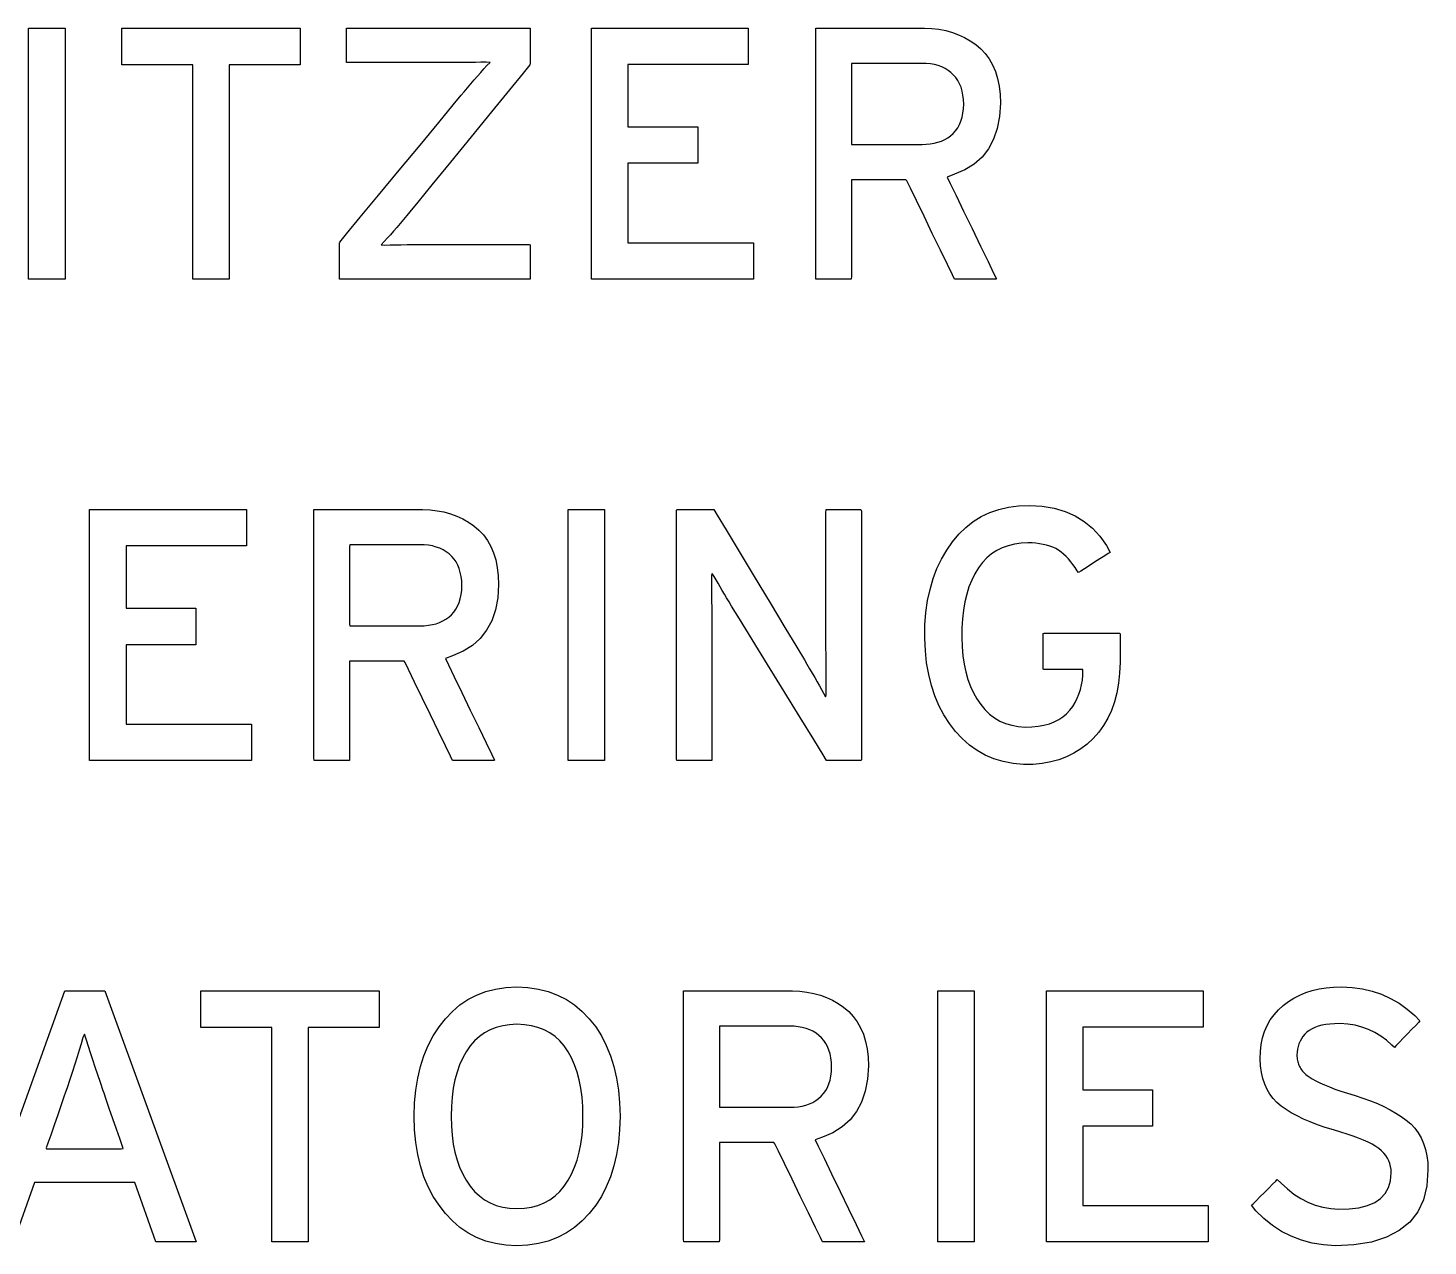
# Model space of a CAD drawing. Extents: x 1 to 47.7, y 0.2 to 33.5.
# Drawn here: x 24.571 to 25.176, y 3.434 to 3.961 of the extents above; entities that cross this region are included whole.
import ezdxf

# ---------------------------------------------------------------- set-up
doc = ezdxf.new("R2010")
doc.units = 0
doc.header["$MEASUREMENT"] = 0
doc.layers.add('6_0____DWG', color=7, linetype='CONTINUOUS')

msp = doc.modelspace()

# ---------------------------------------------------------------- linework, layer by layer
at = {"layer": '6_0____DWG'}
for points in [[(24.57115, 3.85219), (24.57115, 3.96072), (24.5869, 3.96072), (24.5869, 3.85219), (24.57115, 3.85219)], [(24.65784, 3.94482), (24.65784, 3.85219), (24.64209, 3.85219), (24.64209, 3.94482), (24.61142, 3.94482), (24.61142, 3.96072), (24.68854, 3.96072), (24.68854, 3.94482), (24.65784, 3.94482)], [(24.81449, 3.85219), (24.81449, 3.96072), (24.88224, 3.96072), (24.88224, 3.94499), (24.83023, 3.94499), (24.83023, 3.918), (24.86045, 3.918), (24.86045, 3.90226), (24.83023, 3.90226), (24.83023, 3.86792), (24.88451, 3.86792), (24.88451, 3.85219), (24.81449, 3.85219)], [(24.59756, 3.64413), (24.59756, 3.75266), (24.6653, 3.75266), (24.6653, 3.73692), (24.61329, 3.73692), (24.61329, 3.70993), (24.6435, 3.70993), (24.6435, 3.6942), (24.61329, 3.6942), (24.61329, 3.65986), (24.66757, 3.65986), (24.66757, 3.64413), (24.59756, 3.64413)], [(24.80435, 3.64413), (24.80435, 3.75266), (24.82008, 3.75266), (24.82008, 3.64413), (24.80435, 3.64413)], [(24.62622, 3.43606), (24.61712, 3.46183), (24.57365, 3.46183), (24.56463, 3.43606), (24.54774, 3.43606), (24.58683, 3.5446), (24.6041, 3.5446), (24.64365, 3.43606), (24.62622, 3.43606)], [(24.69199, 3.5287), (24.69199, 3.43606), (24.67626, 3.43606), (24.67626, 3.5287), (24.64557, 3.5287), (24.64557, 3.5446), (24.72271, 3.5446), (24.72271, 3.5287), (24.69199, 3.5287)], [(24.96421, 3.43606), (24.96421, 3.5446), (24.97994, 3.5446), (24.97994, 3.43606), (24.96421, 3.43606)], [(25.01114, 3.43606), (25.01114, 3.5446), (25.07887, 3.5446), (25.07887, 3.52886), (25.02687, 3.52886), (25.02687, 3.50187), (25.05709, 3.50187), (25.05709, 3.48614), (25.02687, 3.48614), (25.02687, 3.4518), (25.08115, 3.4518), (25.08115, 3.43606), (25.01114, 3.43606)]]:
    msp.add_lwpolyline(points, dxfattribs=at)
for points in [[(24.70553, 3.85219), (24.70553, 3.85276), (24.70553, 3.8543), (24.70553, 3.85652), (24.70553, 3.85912), (24.70553, 3.86183), (24.70553, 3.86435), (24.70553, 3.86641), (24.70553, 3.8677), (24.70569, 3.8682), (24.70865, 3.87178), (24.71456, 3.87892), (24.72245, 3.88847), (24.73138, 3.89926), (24.74038, 3.91014), (24.74849, 3.91994), (24.75474, 3.9275), (24.75817, 3.93165), (24.75941, 3.93314), (24.76091, 3.93493), (24.76238, 3.93665), (24.76383, 3.93833), (24.76524, 3.93994), (24.76663, 3.94151), (24.76799, 3.94301), (24.76933, 3.94446), (24.77064, 3.94585), (24.76893, 3.94598), (24.76665, 3.94592), (24.76429, 3.94587), (24.76185, 3.94583), (24.75934, 3.9458), (24.75675, 3.94577), (24.75409, 3.94576), (24.75134, 3.94575), (24.7489, 3.94575), (24.74703, 3.94575), (24.74282, 3.94575), (24.73698, 3.94575), (24.73027, 3.94575), (24.72339, 3.94575), (24.71709, 3.94575), (24.71209, 3.94575), (24.70913, 3.94575), (24.70863, 3.94585), (24.70863, 3.94682), (24.70863, 3.94859), (24.70863, 3.95088), (24.70863, 3.95342), (24.70863, 3.95594), (24.70863, 3.95817), (24.70863, 3.95984), (24.70863, 3.96067), (24.71014, 3.96072), (24.71664, 3.96072), (24.72694, 3.96072), (24.7396, 3.96072), (24.75319, 3.96072), (24.76627, 3.96072), (24.77739, 3.96072), (24.78512, 3.96072), (24.78802, 3.96072), (24.78802, 3.96015), (24.78802, 3.95861), (24.78802, 3.9564), (24.78802, 3.95381), (24.78802, 3.95111), (24.78802, 3.94859), (24.78802, 3.94655), (24.78802, 3.94526), (24.78785, 3.94476), (24.78493, 3.94118), (24.77909, 3.93403), (24.77128, 3.92448), (24.76245, 3.91367), (24.75355, 3.90278), (24.74554, 3.89298), (24.73936, 3.88541), (24.73596, 3.88126), (24.73474, 3.87975), (24.73327, 3.87796), (24.73181, 3.87622), (24.73038, 3.87455), (24.72896, 3.87293), (24.72757, 3.87138), (24.7262, 3.86988), (24.72484, 3.86844), (24.72351, 3.86706), (24.72521, 3.86692), (24.72749, 3.86698), (24.72985, 3.86703), (24.73229, 3.86707), (24.7348, 3.86711), (24.73739, 3.86713), (24.74006, 3.86715), (24.7428, 3.86716), (24.74525, 3.86716), (24.74723, 3.86716), (24.7517, 3.86716), (24.7579, 3.86716), (24.76504, 3.86716), (24.77234, 3.86716), (24.77904, 3.86716), (24.78434, 3.86716), (24.78749, 3.86716), (24.78802, 3.86705), (24.78802, 3.86608), (24.78802, 3.86432), (24.78802, 3.86203), (24.78802, 3.85949), (24.78802, 3.85697), (24.78802, 3.85474), (24.78802, 3.85307), (24.78802, 3.85223), (24.78645, 3.85219), (24.7797, 3.85219), (24.76899, 3.85219), (24.75583, 3.85219), (24.74171, 3.85219), (24.72812, 3.85219), (24.71657, 3.85219), (24.70854, 3.85219)], [(24.99131, 3.92828), (24.9909, 3.92252), (24.98991, 3.91731), (24.98831, 3.91264), (24.98612, 3.90852), (24.98333, 3.90494), (24.97995, 3.90191), (24.97596, 3.89943), (24.97138, 3.89749), (24.96826, 3.89631), (24.96959, 3.89357), (24.9721, 3.88839), (24.97539, 3.8816), (24.97906, 3.87401), (24.98271, 3.86647), (24.98595, 3.85978), (24.98836, 3.85479), (24.98956, 3.85232), (24.98926, 3.85219), (24.98773, 3.85219), (24.98533, 3.85219), (24.98238, 3.85219), (24.97924, 3.85219), (24.97624, 3.85219), (24.97371, 3.85219), (24.972, 3.85219), (24.97143, 3.8522), (24.97052, 3.85407), (24.96837, 3.85852), (24.96534, 3.86475), (24.96185, 3.87196), (24.95826, 3.87936), (24.95497, 3.88614), (24.95238, 3.89149), (24.95085, 3.89464), (24.95042, 3.89513), (24.94882, 3.89513), (24.94595, 3.89513), (24.94225, 3.89513), (24.93817, 3.89513), (24.93415, 3.89513), (24.93064, 3.89513), (24.92807, 3.89513), (24.92688, 3.89513), (24.92685, 3.89404), (24.92685, 3.89022), (24.92685, 3.88439), (24.92685, 3.87737), (24.92685, 3.86994), (24.92685, 3.86292), (24.92685, 3.85709), (24.92685, 3.85327), (24.92683, 3.85219), (24.92606, 3.85219), (24.92439, 3.85219), (24.92211, 3.85219), (24.9195, 3.85219), (24.91685, 3.85219), (24.91445, 3.85219), (24.91258, 3.85219), (24.91154, 3.85219), (24.91142, 3.85343), (24.91142, 3.86137), (24.91142, 3.87491), (24.91142, 3.89204), (24.91142, 3.91073), (24.91142, 3.92897), (24.91142, 3.94472), (24.91142, 3.95596), (24.91142, 3.96069), (24.91284, 3.96072), (24.91718, 3.96072), (24.92359, 3.96072), (24.9312, 3.96072), (24.93917, 3.96072), (24.94663, 3.96072), (24.95272, 3.96072), (24.95659, 3.96072), (24.95842, 3.96071), (24.96163, 3.96055), (24.96472, 3.96019), (24.96768, 3.95961), (24.97051, 3.95883), (24.97322, 3.95784), (24.9758, 3.95664), (24.97826, 3.95524), (24.98059, 3.95363), (24.98279, 3.95178), (24.98476, 3.94968), (24.98647, 3.94734), (24.98792, 3.94476), (24.98911, 3.94194), (24.99005, 3.93888), (24.99072, 3.93558), (24.99114, 3.93205)], [(24.97541, 3.92782), (24.97532, 3.92983), (24.97509, 3.93172), (24.97474, 3.93348), (24.97425, 3.93511), (24.97364, 3.93663), (24.9729, 3.93801), (24.97204, 3.93928), (24.97104, 3.94041), (24.96992, 3.94146), (24.96868, 3.9424), (24.96734, 3.94322), (24.9659, 3.94391), (24.96436, 3.94447), (24.96273, 3.9449), (24.96099, 3.9452), (24.95916, 3.94537), (24.95748, 3.94542), (24.95597, 3.94542), (24.95257, 3.94542), (24.9479, 3.94542), (24.94257, 3.94542), (24.9372, 3.94542), (24.93239, 3.94542), (24.92877, 3.94542), (24.92696, 3.94542), (24.92685, 3.94471), (24.92685, 3.94167), (24.92685, 3.93687), (24.92685, 3.93102), (24.92685, 3.92483), (24.92685, 3.91898), (24.92685, 3.91418), (24.92685, 3.91114), (24.92696, 3.91043), (24.92877, 3.91043), (24.93239, 3.91043), (24.9372, 3.91043), (24.94257, 3.91043), (24.9479, 3.91043), (24.95257, 3.91043), (24.95597, 3.91043), (24.95748, 3.91043), (24.95913, 3.91047), (24.96093, 3.91064), (24.96264, 3.91092), (24.96426, 3.91133), (24.96578, 3.91186), (24.9672, 3.91251), (24.96853, 3.91328), (24.96976, 3.91418), (24.9709, 3.91519), (24.97193, 3.91632), (24.97282, 3.91758), (24.97359, 3.91896), (24.97422, 3.92047), (24.97472, 3.92212), (24.97508, 3.92389), (24.97531, 3.92579)], [(24.77437, 3.72022), (24.77397, 3.71446), (24.77297, 3.70924), (24.77138, 3.70458), (24.76918, 3.70046), (24.76639, 3.69688), (24.763, 3.69385), (24.75902, 3.69137), (24.75443, 3.68943), (24.75132, 3.68825), (24.75264, 3.68551), (24.75515, 3.68033), (24.75845, 3.67353), (24.76212, 3.66595), (24.76577, 3.6584), (24.76901, 3.65172), (24.77143, 3.64673), (24.77263, 3.64425), (24.77233, 3.64413), (24.7708, 3.64413), (24.76839, 3.64413), (24.76545, 3.64413), (24.7623, 3.64413), (24.75929, 3.64413), (24.75676, 3.64413), (24.75505, 3.64413), (24.75448, 3.64414), (24.75358, 3.64601), (24.75142, 3.65046), (24.7484, 3.65669), (24.7449, 3.6639), (24.74131, 3.6713), (24.73803, 3.67807), (24.73543, 3.68343), (24.73391, 3.68657), (24.73348, 3.68707), (24.73187, 3.68707), (24.729, 3.68707), (24.7253, 3.68707), (24.72123, 3.68707), (24.71721, 3.68707), (24.71369, 3.68707), (24.71112, 3.68707), (24.70994, 3.68707), (24.70991, 3.68598), (24.70991, 3.68216), (24.70991, 3.67633), (24.70991, 3.66931), (24.70991, 3.66188), (24.70991, 3.65486), (24.70991, 3.64903), (24.70991, 3.64521), (24.70989, 3.64413), (24.70912, 3.64413), (24.70745, 3.64413), (24.70517, 3.64413), (24.70255, 3.64413), (24.69991, 3.64413), (24.6975, 3.64413), (24.69564, 3.64413), (24.6946, 3.64413), (24.69447, 3.64537), (24.69447, 3.65331), (24.69447, 3.66685), (24.69447, 3.68398), (24.69447, 3.70267), (24.69447, 3.7209), (24.69447, 3.73665), (24.69447, 3.7479), (24.69447, 3.75262), (24.6959, 3.75266), (24.70023, 3.75266), (24.70664, 3.75266), (24.71426, 3.75266), (24.72222, 3.75266), (24.72968, 3.75266), (24.73578, 3.75266), (24.73965, 3.75266), (24.74147, 3.75265), (24.74469, 3.75249), (24.74777, 3.75212), (24.75074, 3.75155), (24.75357, 3.75077), (24.75628, 3.74978), (24.75887, 3.74858), (24.76132, 3.74718), (24.76366, 3.74557), (24.76586, 3.74372), (24.76783, 3.74162), (24.76953, 3.73928), (24.77098, 3.7367), (24.77217, 3.73389), (24.77311, 3.73083), (24.77379, 3.72753), (24.77421, 3.724)], [(24.91616, 3.64413), (24.91464, 3.64661), (24.91056, 3.65324), (24.90468, 3.66278), (24.89778, 3.67399), (24.89061, 3.68565), (24.88392, 3.69651), (24.87848, 3.70534), (24.87505, 3.71092), (24.87396, 3.71271), (24.87294, 3.71441), (24.87196, 3.71606), (24.87101, 3.71766), (24.87009, 3.71922), (24.8692, 3.72073), (24.86834, 3.72219), (24.86752, 3.7236), (24.86673, 3.72496), (24.8664, 3.72408), (24.86641, 3.72147), (24.86641, 3.71877), (24.86642, 3.71599), (24.86644, 3.71313), (24.86646, 3.71019), (24.86648, 3.70716), (24.86651, 3.70404), (24.86654, 3.70085), (24.86655, 3.69886), (24.86655, 3.69381), (24.86655, 3.68621), (24.86655, 3.67708), (24.86655, 3.66743), (24.86655, 3.6583), (24.86655, 3.6507), (24.86655, 3.64565), (24.86654, 3.64413), (24.86583, 3.64413), (24.86423, 3.64413), (24.86202, 3.64413), (24.85947, 3.64413), (24.85686, 3.64413), (24.85447, 3.64413), (24.85258, 3.64413), (24.85145, 3.64413), (24.85126, 3.64489), (24.85126, 3.65192), (24.85126, 3.66472), (24.85126, 3.68131), (24.85126, 3.69973), (24.85126, 3.718), (24.85126, 3.73417), (24.85126, 3.74627), (24.85126, 3.75232), (24.85157, 3.75266), (24.85289, 3.75266), (24.85497, 3.75266), (24.85753, 3.75266), (24.86029, 3.75266), (24.86293, 3.75266), (24.86518, 3.75266), (24.86675, 3.75266), (24.86734, 3.75266), (24.86879, 3.75024), (24.87268, 3.74379), (24.87828, 3.73451), (24.88486, 3.7236), (24.8917, 3.71226), (24.89808, 3.70169), (24.90326, 3.6931), (24.90653, 3.68768), (24.90764, 3.68583), (24.90881, 3.68381), (24.90994, 3.68186), (24.91102, 3.67998), (24.91205, 3.67818), (24.91303, 3.67644), (24.91396, 3.67478), (24.91485, 3.67319), (24.91568, 3.67167), (24.91601, 3.67254), (24.91598, 3.67522), (24.91595, 3.67799), (24.91593, 3.68083), (24.91591, 3.68375), (24.9159, 3.68674), (24.91589, 3.68981), (24.91588, 3.69296), (24.91588, 3.69618), (24.91588, 3.69816), (24.91588, 3.70319), (24.91588, 3.71076), (24.91588, 3.71985), (24.91588, 3.72945), (24.91588, 3.73854), (24.91588, 3.74611), (24.91588, 3.75114), (24.91589, 3.75266), (24.9166, 3.75266), (24.9182, 3.75266), (24.92041, 3.75266), (24.92296, 3.75266), (24.92557, 3.75266), (24.92796, 3.75266), (24.92985, 3.75266), (24.93098, 3.75266), (24.93116, 3.7519), (24.93116, 3.74486), (24.93116, 3.73207), (24.93116, 3.71548), (24.93116, 3.69706), (24.93116, 3.67878), (24.93116, 3.66261), (24.93116, 3.65052), (24.93116, 3.64447), (24.93088, 3.64413), (24.92965, 3.64413), (24.92771, 3.64413), (24.92531, 3.64413), (24.92274, 3.64413), (24.92027, 3.64413), (24.91817, 3.64413), (24.91671, 3.64413)], [(25.04301, 3.6866), (25.04283, 3.68195), (25.04238, 3.67755), (25.04164, 3.67339), (25.04063, 3.66949), (25.03934, 3.66583), (25.03777, 3.66242), (25.03592, 3.65926), (25.03379, 3.65636), (25.03138, 3.65369), (25.02878, 3.65126), (25.02599, 3.64913), (25.02302, 3.64728), (25.01988, 3.64573), (25.01655, 3.64448), (25.01305, 3.64352), (25.00937, 3.64285), (25.00551, 3.64247), (25.00126, 3.64245), (24.99678, 3.64287), (24.99253, 3.64369), (24.98851, 3.64489), (24.98473, 3.64648), (24.98117, 3.64846), (24.97785, 3.65083), (24.97476, 3.65359), (24.9719, 3.65673), (24.96923, 3.6602), (24.96683, 3.66391), (24.96473, 3.66787), (24.96294, 3.67209), (24.96145, 3.67657), (24.96027, 3.68131), (24.9594, 3.68631), (24.95884, 3.69156), (24.95858, 3.69708), (24.95868, 3.70271), (24.9591, 3.7081), (24.95982, 3.71323), (24.96085, 3.71811), (24.96219, 3.72274), (24.96384, 3.72711), (24.96579, 3.73123), (24.96805, 3.7351), (24.97061, 3.73871), (24.97337, 3.74199), (24.97636, 3.74489), (24.97957, 3.74741), (24.98301, 3.74954), (24.98669, 3.75128), (24.99059, 3.75264), (24.99473, 3.75362), (24.9991, 3.75422), (25.00384, 3.75441), (25.00936, 3.75404), (25.01449, 3.75316), (25.01922, 3.75177), (25.02358, 3.74986), (25.02754, 3.74743), (25.03111, 3.74449), (25.0343, 3.74104), (25.0371, 3.73706), (25.03869, 3.73409), (25.0379, 3.73358), (25.03636, 3.7326), (25.03432, 3.73129), (25.03202, 3.72982), (25.0297, 3.72833), (25.02761, 3.72699), (25.02599, 3.72595), (25.02507, 3.72536), (25.02449, 3.72607), (25.02358, 3.72749), (25.02264, 3.72883), (25.02167, 3.73008), (25.02067, 3.73124), (25.01965, 3.73232), (25.01859, 3.73331), (25.01751, 3.73421), (25.0164, 3.73503), (25.01522, 3.7357), (25.01397, 3.73629), (25.01264, 3.73679), (25.01125, 3.73721), (25.00978, 3.73756), (25.00823, 3.73784), (25.00662, 3.73803), (25.00494, 3.73815), (25.00318, 3.7382), (25.00025, 3.73806), (24.99735, 3.73765), (24.99462, 3.73698), (24.99206, 3.73605), (24.98967, 3.73486), (24.98745, 3.7334), (24.98539, 3.73167), (24.98351, 3.72968), (24.98179, 3.72742), (24.98023, 3.72488), (24.97887, 3.72214), (24.97769, 3.7192), (24.97671, 3.71605), (24.97591, 3.71269), (24.97531, 3.70913), (24.97489, 3.70537), (24.97466, 3.70139), (24.97462, 3.69725), (24.97477, 3.69324), (24.9751, 3.68943), (24.97563, 3.68582), (24.97634, 3.68241), (24.97725, 3.67921), (24.97834, 3.6762), (24.97963, 3.6734), (24.9811, 3.6708), (24.98275, 3.66836), (24.98457, 3.66616), (24.98656, 3.66423), (24.98871, 3.66259), (24.99103, 3.66122), (24.99352, 3.66015), (24.99617, 3.65935), (24.999, 3.65883), (25.00199, 3.6586), (25.00492, 3.65866), (25.00761, 3.65893), (25.01011, 3.65937), (25.01244, 3.66), (25.01458, 3.66081), (25.01655, 3.6618), (25.01832, 3.66297), (25.01992, 3.66433), (25.02134, 3.66586), (25.02253, 3.66752), (25.02358, 3.66923), (25.02448, 3.67102), (25.02525, 3.67287), (25.02587, 3.67479), (25.02635, 3.67678), (25.0267, 3.67884), (25.0269, 3.68096), (25.02696, 3.68305), (25.02696, 3.68307), (25.02696, 3.68311), (25.02696, 3.68318), (25.02696, 3.68325), (25.02696, 3.68333), (25.02696, 3.6834), (25.02696, 3.68346), (25.02696, 3.6835), (25.02693, 3.68351), (25.02604, 3.68351), (25.0242, 3.68351), (25.02171, 3.68351), (25.01886, 3.68351), (25.01596, 3.68351), (25.01332, 3.68351), (25.01122, 3.68351), (25.00999, 3.68351), (25.00978, 3.68362), (25.00978, 3.68461), (25.00978, 3.68641), (25.00978, 3.68876), (25.00978, 3.69137), (25.00978, 3.69398), (25.00978, 3.69631), (25.00978, 3.69808), (25.00978, 3.69902), (25.01025, 3.69911), (25.01273, 3.69911), (25.01684, 3.69911), (25.022, 3.69911), (25.02761, 3.69911), (25.03309, 3.69911), (25.03787, 3.69911), (25.04135, 3.69911), (25.04296, 3.69911), (25.04301, 3.69881), (25.04301, 3.69774), (25.04301, 3.69611), (25.04301, 3.69412), (25.04301, 3.692), (25.04301, 3.68997), (25.04301, 3.68825), (25.04301, 3.68705)], [(24.75848, 3.71975), (24.75838, 3.72177), (24.75815, 3.72365), (24.7578, 3.72542), (24.75732, 3.72706), (24.7567, 3.72857), (24.75596, 3.72996), (24.7551, 3.73123), (24.7541, 3.73238), (24.75297, 3.73342), (24.75173, 3.73436), (24.75039, 3.73517), (24.74896, 3.73586), (24.74742, 3.73642), (24.74579, 3.73686), (24.74406, 3.73716), (24.74222, 3.73734), (24.74055, 3.73739), (24.73903, 3.73739), (24.73563, 3.73739), (24.73096, 3.73739), (24.72563, 3.73739), (24.72025, 3.73739), (24.71545, 3.73739), (24.71183, 3.73739), (24.71001, 3.73739), (24.70991, 3.73667), (24.70991, 3.73363), (24.70991, 3.72883), (24.70991, 3.72298), (24.70991, 3.71677), (24.70991, 3.71092), (24.70991, 3.70612), (24.70991, 3.70308), (24.71001, 3.70237), (24.71183, 3.70237), (24.71545, 3.70237), (24.72025, 3.70237), (24.72563, 3.70237), (24.73096, 3.70237), (24.73563, 3.70237), (24.73903, 3.70237), (24.74055, 3.70237), (24.74219, 3.70241), (24.744, 3.70257), (24.74571, 3.70286), (24.74732, 3.70327), (24.74884, 3.7038), (24.75026, 3.70445), (24.75159, 3.70522), (24.75282, 3.70611), (24.75397, 3.70713), (24.75499, 3.70826), (24.75589, 3.70952), (24.75665, 3.71091), (24.75728, 3.71242), (24.75778, 3.71407), (24.75814, 3.71584), (24.75838, 3.71773)], [(24.82686, 3.49037), (24.82667, 3.48459), (24.82615, 3.47909), (24.82531, 3.47388), (24.82416, 3.46893), (24.82268, 3.46427), (24.82088, 3.45989), (24.81876, 3.45578), (24.81632, 3.45195), (24.81354, 3.44838), (24.81049, 3.44516), (24.80718, 3.44237), (24.80364, 3.43998), (24.79985, 3.43802), (24.79582, 3.43647), (24.79155, 3.43534), (24.78703, 3.43462), (24.78227, 3.43433), (24.77754, 3.43462), (24.77305, 3.43534), (24.76882, 3.43647), (24.76484, 3.43802), (24.7611, 3.43998), (24.75761, 3.44237), (24.75437, 3.44516), (24.75139, 3.44838), (24.74861, 3.45195), (24.74611, 3.45578), (24.74393, 3.45989), (24.74208, 3.46427), (24.74057, 3.46893), (24.73938, 3.47388), (24.73853, 3.47909), (24.738, 3.48459), (24.73781, 3.49037), (24.738, 3.49615), (24.73853, 3.50166), (24.73938, 3.50689), (24.74057, 3.51186), (24.74208, 3.51655), (24.74393, 3.52096), (24.74611, 3.52511), (24.74861, 3.52898), (24.75139, 3.53255), (24.75437, 3.53572), (24.75761, 3.53848), (24.7611, 3.54082), (24.76484, 3.54276), (24.76882, 3.54427), (24.77305, 3.54538), (24.77754, 3.54608), (24.78227, 3.54636), (24.78703, 3.54608), (24.79155, 3.54538), (24.79582, 3.54427), (24.79985, 3.54276), (24.80364, 3.54082), (24.80718, 3.53848), (24.81049, 3.53572), (24.81354, 3.53255), (24.81632, 3.52898), (24.81876, 3.52511), (24.82088, 3.52096), (24.82268, 3.51655), (24.82416, 3.51186), (24.82531, 3.50689), (24.82615, 3.50166), (24.82667, 3.49615)], [(24.93423, 3.51215), (24.93383, 3.50639), (24.93283, 3.50118), (24.93124, 3.49652), (24.92905, 3.49239), (24.92626, 3.48882), (24.92287, 3.48579), (24.91889, 3.4833), (24.91431, 3.48136), (24.91119, 3.48018), (24.91252, 3.47745), (24.91502, 3.47227), (24.91831, 3.46547), (24.92198, 3.45789), (24.92564, 3.45034), (24.92887, 3.44366), (24.93129, 3.43867), (24.93249, 3.43619), (24.93218, 3.43606), (24.93066, 3.43606), (24.92825, 3.43606), (24.92531, 3.43606), (24.92217, 3.43606), (24.91916, 3.43606), (24.91663, 3.43606), (24.91492, 3.43606), (24.91435, 3.43608), (24.91345, 3.43794), (24.91129, 3.44239), (24.90827, 3.44863), (24.90477, 3.45584), (24.90119, 3.46324), (24.8979, 3.47001), (24.8953, 3.47537), (24.89378, 3.47851), (24.89335, 3.479), (24.89175, 3.479), (24.88887, 3.479), (24.88518, 3.479), (24.8811, 3.479), (24.87708, 3.479), (24.87356, 3.479), (24.87099, 3.479), (24.86981, 3.479), (24.86978, 3.47792), (24.86978, 3.4741), (24.86978, 3.46827), (24.86978, 3.46125), (24.86978, 3.45382), (24.86978, 3.4468), (24.86978, 3.44097), (24.86978, 3.43715), (24.86976, 3.43606), (24.86899, 3.43606), (24.86732, 3.43606), (24.86504, 3.43606), (24.86243, 3.43606), (24.85978, 3.43606), (24.85737, 3.43606), (24.85551, 3.43606), (24.85447, 3.43606), (24.85434, 3.43731), (24.85434, 3.44525), (24.85434, 3.45879), (24.85434, 3.47592), (24.85434, 3.49461), (24.85434, 3.51284), (24.85434, 3.52859), (24.85434, 3.53984), (24.85434, 3.54456), (24.85577, 3.5446), (24.8601, 3.5446), (24.86651, 3.5446), (24.87413, 3.5446), (24.8821, 3.5446), (24.88956, 3.5446), (24.89565, 3.5446), (24.89952, 3.5446), (24.90134, 3.54459), (24.90456, 3.54443), (24.90764, 3.54406), (24.9106, 3.54349), (24.91344, 3.5427), (24.91614, 3.54171), (24.91873, 3.54052), (24.92118, 3.53911), (24.92351, 3.5375), (24.92572, 3.53565), (24.92768, 3.53356), (24.92939, 3.53122), (24.93084, 3.52864), (24.93204, 3.52582), (24.93297, 3.52277), (24.93365, 3.51947), (24.93407, 3.51593)], [(25.17613, 3.46723), (25.17569, 3.46038), (25.17423, 3.45433), (25.17175, 3.44907), (25.16825, 3.44461), (25.16373, 3.44096), (25.15819, 3.4381), (25.15164, 3.43603), (25.14406, 3.43477), (25.13617, 3.43436), (25.13099, 3.43477), (25.12607, 3.43561), (25.1214, 3.43687), (25.11697, 3.43855), (25.11279, 3.44066), (25.10887, 3.4432), (25.10519, 3.44616), (25.10177, 3.44954), (25.09983, 3.45191), (25.10052, 3.45259), (25.1018, 3.45388), (25.10349, 3.45556), (25.10538, 3.45745), (25.10727, 3.45934), (25.10897, 3.46103), (25.11028, 3.46234), (25.11099, 3.46306), (25.11259, 3.46153), (25.11534, 3.45898), (25.11819, 3.45676), (25.12116, 3.45486), (25.12423, 3.45329), (25.12741, 3.45204), (25.13069, 3.45111), (25.13409, 3.45052), (25.13759, 3.45024), (25.14205, 3.45034), (25.14629, 3.45086), (25.14997, 3.45178), (25.15309, 3.45311), (25.15564, 3.45485), (25.15763, 3.457), (25.15906, 3.45956), (25.15993, 3.46252), (25.16024, 3.46589), (25.16018, 3.46738), (25.15999, 3.46871), (25.15966, 3.46998), (25.1592, 3.4712), (25.15861, 3.47235), (25.15789, 3.47345), (25.15704, 3.4745), (25.15605, 3.47549), (25.15492, 3.47642), (25.15356, 3.47735), (25.152, 3.47827), (25.15024, 3.47917), (25.14827, 3.48007), (25.14611, 3.48095), (25.14375, 3.48182), (25.14118, 3.48269), (25.13842, 3.48354), (25.13522, 3.48446), (25.13165, 3.48556), (25.1283, 3.48671), (25.12516, 3.48792), (25.12224, 3.48919), (25.11953, 3.49051), (25.11704, 3.49189), (25.11477, 3.49332), (25.11271, 3.49482), (25.11085, 3.49635), (25.10921, 3.49803), (25.10777, 3.4999), (25.10654, 3.50197), (25.10553, 3.50423), (25.10473, 3.50668), (25.10414, 3.50933), (25.10376, 3.51218), (25.10359, 3.51521), (25.10367, 3.51838), (25.10401, 3.52142), (25.10461, 3.52431), (25.10547, 3.52704), (25.10658, 3.5296), (25.10794, 3.53201), (25.10956, 3.53426), (25.11144, 3.53636), (25.11357, 3.53829), (25.11581, 3.53997), (25.11818, 3.54145), (25.12069, 3.54274), (25.12333, 3.54383), (25.12612, 3.54473), (25.12903, 3.54543), (25.13209, 3.54594), (25.13528, 3.54625), (25.13873, 3.54635), (25.14335, 3.5461), (25.14778, 3.54547), (25.15202, 3.54447), (25.15608, 3.54309), (25.15995, 3.54135), (25.16364, 3.53923), (25.16713, 3.53674), (25.17044, 3.53388), (25.17265, 3.53157), (25.17204, 3.53094), (25.17082, 3.52967), (25.16919, 3.52798), (25.16733, 3.52606), (25.16546, 3.52411), (25.16375, 3.52235), (25.16241, 3.52096), (25.16164, 3.52016), (25.16049, 3.52114), (25.1582, 3.52324), (25.15576, 3.52507), (25.15319, 3.52664), (25.15047, 3.52793), (25.1476, 3.52895), (25.14459, 3.52971), (25.14144, 3.5302), (25.13815, 3.53042), (25.13566, 3.5304), (25.13372, 3.53026), (25.13192, 3.53003), (25.13024, 3.5297), (25.1287, 3.52929), (25.12728, 3.52878), (25.12599, 3.52818), (25.12483, 3.52749), (25.12379, 3.5267), (25.12288, 3.52581), (25.12208, 3.52487), (25.12138, 3.52387), (25.1208, 3.52283), (25.12032, 3.52173), (25.11995, 3.52059), (25.11968, 3.5194), (25.11953, 3.51815), (25.11948, 3.5169), (25.11949, 3.51627), (25.11953, 3.51566), (25.1196, 3.51508), (25.11969, 3.51451), (25.11981, 3.51397), (25.11995, 3.51344), (25.12013, 3.51293), (25.12033, 3.51243), (25.12055, 3.51195), (25.12082, 3.51144), (25.12113, 3.51093), (25.12148, 3.51043), (25.12188, 3.50994), (25.12232, 3.50945), (25.1228, 3.50897), (25.12333, 3.50849), (25.1239, 3.50802), (25.12474, 3.50739), (25.12607, 3.50654), (25.12762, 3.50568), (25.12937, 3.50481), (25.13134, 3.50393), (25.13351, 3.50305), (25.1359, 3.50215), (25.1385, 3.50126), (25.14132, 3.50035), (25.14462, 3.49935), (25.14801, 3.49824), (25.15121, 3.49708), (25.15424, 3.49585), (25.15709, 3.49456), (25.15976, 3.49321), (25.16226, 3.4918), (25.16458, 3.49032), (25.16673, 3.48877), (25.16867, 3.48712), (25.17039, 3.48529), (25.17189, 3.48327), (25.17316, 3.48106), (25.1742, 3.47867), (25.17502, 3.47609), (25.17562, 3.47332), (25.17599, 3.47037)], [(24.81082, 3.49037), (24.81072, 3.49463), (24.81042, 3.49868), (24.80992, 3.5025), (24.80922, 3.50611), (24.80833, 3.50949), (24.80723, 3.51265), (24.80593, 3.51559), (24.80444, 3.51831), (24.80274, 3.52078), (24.80084, 3.52294), (24.79876, 3.52483), (24.79648, 3.52642), (24.79402, 3.52774), (24.79136, 3.52877), (24.78852, 3.52951), (24.78549, 3.52997), (24.78227, 3.53014), (24.77911, 3.52997), (24.77613, 3.52951), (24.77333, 3.52877), (24.77072, 3.52774), (24.76828, 3.52642), (24.76603, 3.52483), (24.76396, 3.52294), (24.76207, 3.52078), (24.76035, 3.51831), (24.75883, 3.51559), (24.7575, 3.51265), (24.75638, 3.50949), (24.75547, 3.50611), (24.75476, 3.5025), (24.75425, 3.49868), (24.75394, 3.49463), (24.75384, 3.49037), (24.75394, 3.48616), (24.75425, 3.48216), (24.75476, 3.47838), (24.75547, 3.47482), (24.75638, 3.47147), (24.7575, 3.46833), (24.75883, 3.46542), (24.76035, 3.46272), (24.76207, 3.4602), (24.76396, 3.45793), (24.76603, 3.45596), (24.76828, 3.4543), (24.77072, 3.45294), (24.77333, 3.45188), (24.77613, 3.45112), (24.77911, 3.45067), (24.78227, 3.45052), (24.78549, 3.45067), (24.78852, 3.45112), (24.79136, 3.45188), (24.79402, 3.45294), (24.79648, 3.4543), (24.79876, 3.45596), (24.80084, 3.45793), (24.80274, 3.4602), (24.80444, 3.46272), (24.80593, 3.46542), (24.80723, 3.46833), (24.80833, 3.47147), (24.80922, 3.47482), (24.80992, 3.47838), (24.81042, 3.48216), (24.81072, 3.48616)], [(24.91833, 3.51169), (24.91824, 3.5137), (24.91802, 3.51559), (24.91766, 3.51735), (24.91718, 3.51899), (24.91657, 3.52051), (24.91583, 3.5219), (24.91496, 3.52317), (24.91397, 3.52431), (24.91284, 3.52536), (24.9116, 3.52631), (24.91026, 3.52712), (24.90883, 3.52781), (24.90729, 3.52837), (24.90565, 3.5288), (24.90392, 3.5291), (24.90208, 3.52928), (24.90041, 3.52932), (24.89889, 3.52932), (24.8955, 3.52932), (24.89082, 3.52932), (24.88549, 3.52932), (24.88012, 3.52932), (24.87532, 3.52932), (24.8717, 3.52932), (24.86988, 3.52932), (24.86978, 3.52861), (24.86978, 3.52557), (24.86978, 3.52077), (24.86978, 3.51491), (24.86978, 3.50871), (24.86978, 3.50286), (24.86978, 3.49806), (24.86978, 3.49501), (24.86988, 3.4943), (24.8717, 3.4943), (24.87532, 3.4943), (24.88012, 3.4943), (24.88549, 3.4943), (24.89082, 3.4943), (24.8955, 3.4943), (24.89889, 3.4943), (24.90041, 3.4943), (24.90206, 3.49435), (24.90386, 3.49451), (24.90557, 3.4948), (24.90718, 3.49521), (24.9087, 3.49574), (24.91013, 3.4964), (24.91146, 3.49717), (24.91269, 3.49807), (24.91384, 3.49909), (24.91486, 3.50021), (24.91575, 3.50147), (24.91651, 3.50285), (24.91714, 3.50436), (24.91764, 3.506), (24.91801, 3.50777), (24.91824, 3.50967)], [(24.60342, 3.50136), (24.60221, 3.50493), (24.60106, 3.50835), (24.59997, 3.51163), (24.59894, 3.51477), (24.59796, 3.51776), (24.59704, 3.52061), (24.59618, 3.52331), (24.59538, 3.52587), (24.59466, 3.52438), (24.59389, 3.52175), (24.59305, 3.51897), (24.59214, 3.51603), (24.59115, 3.51293), (24.5901, 3.50967), (24.58897, 3.50625), (24.58778, 3.50267), (24.58715, 3.50081), (24.58642, 3.49872), (24.58523, 3.49528), (24.58375, 3.49103), (24.58218, 3.48651), (24.58071, 3.48226), (24.57951, 3.47881), (24.57879, 3.47673), (24.57889, 3.47635), (24.58125, 3.47635), (24.58558, 3.47635), (24.59115, 3.47635), (24.59722, 3.47635), (24.60308, 3.47635), (24.608, 3.47635), (24.61123, 3.47635), (24.61211, 3.47639), (24.61162, 3.4778), (24.61058, 3.48078), (24.60918, 3.4848), (24.60761, 3.48931), (24.60606, 3.49376), (24.60472, 3.49762), (24.60378, 3.50033)]]:
    msp.add_lwpolyline(points, close=True, dxfattribs=at)

doc.saveas('drawing.dxf')
